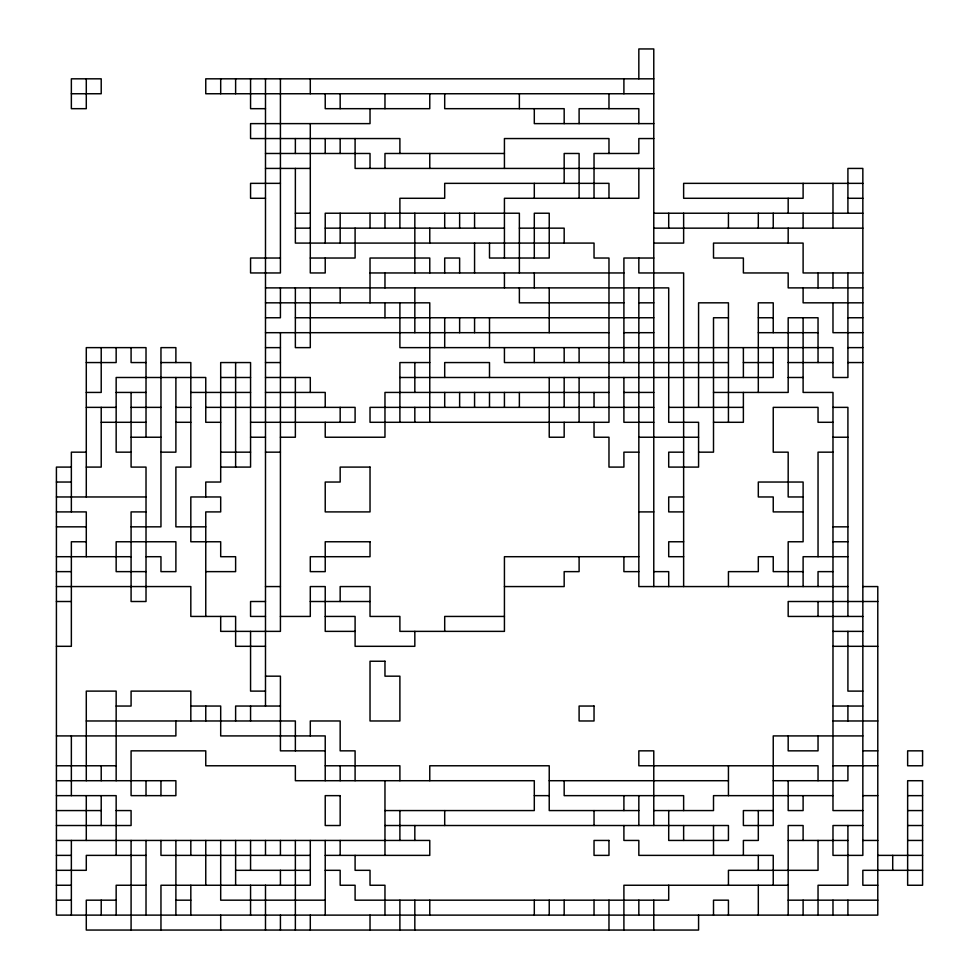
<?xml version="1.0" encoding="UTF-8"?>
<svg xmlns="http://www.w3.org/2000/svg" width="979" height="979" viewBox="0 0 979 979"><rect width="100%" height="100%" fill="white"/><g stroke="black" fill="none" stroke-linecap="round" stroke-linejoin="round"><path stroke-width="1.47" d="M653.776 78.822L205.761 78.822L205.761 93.751L653.776 93.751M71.357 93.751L101.216 93.751L101.216 78.822L71.357 78.822L71.357 108.681L86.287 108.681L86.287 78.822M265.493 108.681L250.563 108.681L250.563 78.822M653.776 123.623L534.301 123.623L534.301 108.681M653.776 138.553L638.834 138.553L638.834 153.483L594.033 153.483L594.033 198.284M265.493 153.483L370.025 153.483L370.025 168.425M504.43 153.483L384.967 153.483L384.967 168.425M265.493 168.425L310.294 168.425M653.776 168.425L355.096 168.425L355.096 138.553M280.422 183.354L250.563 183.354L250.563 198.284L265.493 198.284M862.842 183.354L683.636 183.354L683.636 198.284L803.11 198.284L803.11 183.354M847.912 198.284L862.842 198.284M295.364 213.226L310.294 213.226M653.776 213.226L862.842 213.226M295.364 228.156L310.294 228.156M325.224 228.156L504.43 228.156M519.372 228.156L564.173 228.156L564.173 243.086M653.776 228.156L862.842 228.156M653.776 243.086L683.636 243.086L683.636 213.226M280.422 258.028L250.563 258.028L250.563 272.957L280.422 272.957L280.422 78.822M310.294 258.028L355.096 258.028L355.096 228.156M653.776 258.028L623.904 258.028L623.904 362.56M370.025 272.957L623.904 272.957M862.842 272.957L803.11 272.957L803.11 243.086L713.507 243.086L713.507 258.028L743.379 258.028L743.379 272.957L788.181 272.957L788.181 287.887L862.842 287.887M265.493 287.887L668.706 287.887L668.706 422.292L698.578 422.292L698.578 467.093L668.706 467.093L668.706 452.163L683.636 452.163M265.493 302.829L429.769 302.829L429.769 422.292M623.904 302.829L519.372 302.829L519.372 287.887M638.834 302.829L653.776 302.829M862.842 302.829L803.11 302.829L803.11 287.887M265.493 317.759L280.422 317.759L280.422 287.887M295.364 317.759L653.776 317.759M728.437 317.759L713.507 317.759L713.507 452.163L698.578 452.163M758.309 317.759L773.239 317.759M847.912 317.759L862.842 317.759M265.493 332.689L608.975 332.689M623.904 332.689L653.776 332.689M758.309 332.689L818.04 332.689M862.842 332.689L832.982 332.689L832.982 302.829M265.493 347.631L280.422 347.631M847.912 347.631L862.842 347.631M86.287 362.56L116.158 362.56L116.158 347.631M146.018 362.56L131.088 362.56L131.088 347.631M160.96 362.56L190.819 362.56L190.819 467.093L175.89 467.093L175.89 526.837L205.761 526.837M265.493 362.56L280.422 362.56M429.769 362.56L399.897 362.56L399.897 422.292M728.437 362.56L504.43 362.56L504.43 347.631M743.379 362.56L773.239 362.56M788.181 362.56L832.982 362.56M847.912 362.56L862.842 362.56M220.691 377.49L250.563 377.49M265.493 377.49L310.294 377.49L310.294 392.432M399.897 377.49L773.239 377.49L773.239 347.631M788.181 377.49L803.11 377.49M86.287 392.432L101.216 392.432L101.216 347.631M116.158 392.432L146.018 392.432M190.819 392.432L250.563 392.432M265.493 392.432L325.224 392.432L325.224 407.362M608.975 392.432L384.967 392.432L384.967 437.234L325.224 437.234L325.224 422.292M623.904 392.432L653.776 392.432M713.507 392.432L788.181 392.432L788.181 317.759L818.04 317.759L818.04 362.56M86.287 407.362L116.158 407.362M131.088 407.362L160.96 407.362M175.89 407.362L190.819 407.362M205.761 407.362L355.096 407.362L355.096 422.292L250.563 422.292M653.776 407.362L370.025 407.362L370.025 422.292L608.975 422.292L608.975 258.028L594.033 258.028L594.033 243.086L295.364 243.086L295.364 168.425M668.706 407.362L743.379 407.362M832.982 407.362L847.912 407.362L847.912 616.44M101.216 422.292L146.018 422.292M175.89 422.292L190.819 422.292M220.691 422.292L205.761 422.292L205.761 377.49L116.158 377.49L116.158 452.163L131.088 452.163M653.776 422.292L623.904 422.292L623.904 377.49M713.507 422.292L743.379 422.292L743.379 392.432M832.982 422.292L818.04 422.292L818.04 407.362L773.239 407.362L773.239 452.163L788.181 452.163L788.181 496.965L803.11 496.965M131.088 437.234L160.96 437.234M250.563 437.234L265.493 437.234M280.422 437.234L295.364 437.234L295.364 377.49M638.834 437.234L698.578 437.234M832.982 437.234L847.912 437.234M86.287 452.163L71.357 452.163L71.357 511.907M160.96 452.163L175.89 452.163L175.89 377.49M220.691 452.163L250.563 452.163M265.493 452.163L280.422 452.163M638.834 452.163L623.904 452.163L623.904 467.093L608.975 467.093L608.975 437.234L594.033 437.234L594.033 422.292M832.982 452.163L818.04 452.163L818.04 556.708M71.357 467.093L56.415 467.093L56.415 915.12L877.784 915.12L877.784 586.568L862.842 586.568M86.287 467.093L101.216 467.093L101.216 407.362M220.691 467.093L250.563 467.093L250.563 362.56L220.691 362.56L220.691 482.035L205.761 482.035L205.761 496.965M56.415 482.035L71.357 482.035M56.415 496.965L146.018 496.965M683.636 496.965L668.706 496.965L668.706 511.907L683.636 511.907M56.415 511.907L86.287 511.907L86.287 556.708M146.018 511.907L131.088 511.907L131.088 601.51L146.018 601.51L146.018 467.093L131.088 467.093L131.088 392.432M638.834 511.907L653.776 511.907M803.11 511.907L773.239 511.907L773.239 496.965L758.309 496.965L758.309 482.035L803.11 482.035L803.11 541.766L788.181 541.766L788.181 586.568M56.415 526.837L86.287 526.837M131.088 526.837L160.96 526.837L160.96 347.631L175.89 347.631L175.89 362.56M832.982 526.837L847.912 526.837M86.287 541.766L71.357 541.766L71.357 646.311L56.415 646.311M683.636 541.766L668.706 541.766L668.706 556.708L683.636 556.708M832.982 541.766L847.912 541.766M56.415 556.708L131.088 556.708M146.018 556.708L160.96 556.708L160.96 571.638L175.89 571.638L175.89 541.766L116.158 541.766L116.158 571.638L146.018 571.638M638.834 556.708L504.43 556.708L504.43 631.369L399.897 631.369L399.897 616.44L370.025 616.44L370.025 586.568L340.166 586.568L340.166 601.51M847.912 556.708L803.11 556.708L803.11 586.568M56.415 571.638L71.357 571.638M205.761 571.638L235.621 571.638L235.621 556.708L220.691 556.708L220.691 541.766L190.819 541.766L190.819 496.965L220.691 496.965L220.691 511.907L205.761 511.907L205.761 616.44M638.834 571.638L623.904 571.638L623.904 556.708M653.776 571.638L668.706 571.638L668.706 586.568M803.11 571.638L773.239 571.638L773.239 556.708L758.309 556.708L758.309 571.638L728.437 571.638L728.437 586.568M832.982 571.638L818.04 571.638L818.04 586.568M56.415 586.568L190.819 586.568L190.819 616.44L235.621 616.44L235.621 646.311L265.493 646.311M265.493 586.568L280.422 586.568M504.43 586.568L564.173 586.568L564.173 571.638L579.103 571.638L579.103 556.708M847.912 586.568L638.834 586.568L638.834 287.887M56.415 601.51L71.357 601.51M265.493 601.51L250.563 601.51L250.563 616.44L265.493 616.44M310.294 601.51L370.025 601.51M877.784 601.51L788.181 601.51L788.181 616.44L862.842 616.44M280.422 616.44L310.294 616.44L310.294 586.568L325.224 586.568L325.224 631.369L355.096 631.369M325.224 616.44L355.096 616.44L355.096 646.311L414.827 646.311L414.827 631.369M504.43 616.44L444.699 616.44L444.699 631.369M832.982 631.369L862.842 631.369M832.982 646.311L877.784 646.311M265.493 676.171L280.422 676.171L280.422 750.844L325.224 750.844M265.493 691.113L250.563 691.113L250.563 631.369M862.842 691.113L847.912 691.113L847.912 631.369M116.158 706.043L131.088 706.043L131.088 691.113L190.819 691.113L190.819 720.972M190.819 706.043L220.691 706.043L220.691 735.914L325.224 735.914L325.224 780.716M280.422 706.043L235.621 706.043L235.621 720.972M832.982 706.043L862.842 706.043M86.287 720.972L295.364 720.972L295.364 750.844M832.982 720.972L877.784 720.972M56.415 735.914L175.89 735.914L175.89 720.972M862.842 735.914L773.239 735.914L773.239 825.517L743.379 825.517L743.379 810.575L773.239 810.575M862.842 750.844L877.784 750.844M56.415 765.774L116.158 765.774M325.224 765.774L399.897 765.774L399.897 780.716M832.982 765.774L877.784 765.774M56.415 780.716L175.89 780.716L175.89 795.646L131.088 795.646L131.088 750.844L205.761 750.844L205.761 765.774L295.364 765.774L295.364 780.716L534.301 780.716L534.301 810.575L384.967 810.575M549.231 780.716L728.437 780.716M773.239 780.716L847.912 780.716L847.912 765.774M56.415 795.646L116.158 795.646L116.158 855.377M534.301 795.646L549.231 795.646M832.982 795.646L713.507 795.646L713.507 810.575L653.776 810.575M862.842 795.646L877.784 795.646M907.643 795.646L922.585 795.646M56.415 810.575L101.216 810.575M116.158 810.575L131.088 810.575L131.088 825.517L56.415 825.517M638.834 810.575L549.231 810.575L549.231 765.774L429.769 765.774L429.769 780.716M862.842 810.575L832.982 810.575L832.982 392.432L803.11 392.432L803.11 317.759M907.643 810.575L922.585 810.575M384.967 825.517L728.437 825.517L728.437 840.447L668.706 840.447L668.706 810.575M862.842 825.517L832.982 825.517L832.982 855.377L862.842 855.377L862.842 168.425L847.912 168.425L847.912 213.226M907.643 825.517L922.585 825.517M56.415 840.447L429.769 840.447L429.769 855.377L325.224 855.377M788.181 840.447L847.912 840.447M862.842 840.447L877.784 840.447M907.643 840.447L922.585 840.447M56.415 855.377L71.357 855.377M146.018 855.377L86.287 855.377L86.287 870.319L56.415 870.319M310.294 855.377L160.96 855.377L160.96 840.447M877.784 855.377L922.585 855.377M235.621 870.319L310.294 870.319M325.224 870.319L340.166 870.319L340.166 885.249L355.096 885.249L355.096 900.178L668.706 900.178L668.706 885.249M922.585 870.319L862.842 870.319L862.842 885.249L877.784 885.249M56.415 885.249L71.357 885.249M146.018 885.249L116.158 885.249L116.158 915.12M788.181 885.249L623.904 885.249L623.904 930.05M56.415 900.178L71.357 900.178M116.158 900.178L86.287 900.178L86.287 930.05L698.578 930.05L698.578 915.12M175.89 900.178L190.819 900.178M325.224 900.178L220.691 900.178L220.691 840.447M788.181 900.178L877.784 900.178M892.713 855.377L892.713 870.319M847.912 272.957L847.912 377.49L832.982 377.49L832.982 347.631L399.897 347.631L399.897 302.829M847.912 706.043L847.912 720.972M847.912 825.517L847.912 885.249L818.04 885.249L818.04 915.12M847.912 900.178L847.912 915.12M832.982 183.354L832.982 228.156M832.982 272.957L832.982 287.887M832.982 900.178L832.982 915.12M818.04 272.957L818.04 287.887M818.04 601.51L818.04 616.44M818.04 735.914L818.04 750.844L788.181 750.844L788.181 735.914M818.04 780.716L818.04 765.774L638.834 765.774L638.834 750.844L653.776 750.844L653.776 825.517M818.04 840.447L818.04 870.319L728.437 870.319L728.437 885.249M803.11 213.226L803.11 228.156M803.11 795.646L803.11 810.575L788.181 810.575L788.181 780.716M803.11 840.447L803.11 825.517L788.181 825.517L788.181 915.12M803.11 900.178L803.11 915.12M788.181 198.284L788.181 213.226M788.181 228.156L788.181 243.086M773.239 213.226L773.239 228.156M773.239 332.689L773.239 302.829L758.309 302.829L758.309 392.432M773.239 885.249L773.239 855.377L638.834 855.377L638.834 840.447L623.904 840.447L623.904 825.517M758.309 213.226L758.309 228.156M758.309 810.575L758.309 840.447L743.379 840.447L743.379 855.377M758.309 855.377L758.309 870.319M758.309 885.249L758.309 915.12M743.379 347.631L743.379 377.49M728.437 213.226L728.437 228.156M728.437 422.292L728.437 302.829L698.578 302.829L698.578 407.362M728.437 765.774L728.437 795.646M728.437 915.12L728.437 900.178L713.507 900.178L713.507 915.12M713.507 825.517L713.507 855.377M683.636 586.568L683.636 272.957L638.834 272.957L638.834 258.028M683.636 810.575L683.636 795.646L564.173 795.646L564.173 780.716M683.636 825.517L683.636 840.447M668.706 213.226L668.706 228.156M653.776 586.568L653.776 48.95L638.834 48.95L638.834 78.822M653.776 900.178L653.776 930.05M638.834 123.623L638.834 108.681L579.103 108.681L579.103 123.623M638.834 168.425L638.834 198.284L504.43 198.284L504.43 258.028M638.834 795.646L638.834 825.517M638.834 900.178L638.834 915.12M623.904 78.822L623.904 93.751M623.904 795.646L623.904 810.575M608.975 93.751L608.975 108.681M608.975 153.483L608.975 138.553L504.43 138.553L504.43 168.425M608.975 198.284L608.975 183.354L444.699 183.354L444.699 198.284L399.897 198.284L399.897 228.156M608.975 900.178L608.975 930.05M594.033 392.432L594.033 407.362M594.033 810.575L594.033 825.517M594.033 900.178L594.033 915.12M579.103 198.284L579.103 153.483L564.173 153.483L564.173 183.354M579.103 347.631L579.103 362.56M579.103 377.49L579.103 422.292M564.173 123.623L564.173 108.681L444.699 108.681L444.699 93.751M564.173 347.631L564.173 362.56M564.173 377.49L564.173 407.362M564.173 422.292L564.173 437.234L549.231 437.234L549.231 377.49M564.173 900.178L564.173 915.12M549.231 287.887L549.231 332.689M549.231 900.178L549.231 915.12M534.301 183.354L534.301 198.284M534.301 258.028L534.301 213.226L549.231 213.226L549.231 258.028L489.5 258.028L489.5 243.086M534.301 272.957L534.301 287.887M534.301 347.631L534.301 362.56M534.301 900.178L534.301 915.12M519.372 93.751L519.372 108.681M519.372 272.957L519.372 213.226L325.224 213.226L325.224 243.086M519.372 392.432L519.372 407.362M504.43 272.957L504.43 287.887M504.43 392.432L504.43 407.362M489.5 317.759L489.5 347.631M489.5 377.49L489.5 362.56L444.699 362.56L444.699 377.49M489.5 392.432L489.5 407.362M474.57 213.226L474.57 228.156M474.57 243.086L474.57 272.957M474.57 317.759L474.57 332.689M474.57 392.432L474.57 407.362M459.628 213.226L459.628 228.156M459.628 272.957L459.628 258.028L444.699 258.028L444.699 272.957M459.628 317.759L459.628 332.689M459.628 392.432L459.628 407.362M444.699 213.226L444.699 228.156M444.699 317.759L444.699 347.631M444.699 392.432L444.699 407.362M444.699 810.575L444.699 825.517M429.769 93.751L429.769 108.681L325.224 108.681L325.224 93.751M429.769 153.483L429.769 168.425M429.769 228.156L429.769 243.086M429.769 272.957L429.769 258.028L370.025 258.028L370.025 302.829M429.769 900.178L429.769 915.12M414.827 213.226L414.827 272.957M414.827 287.887L414.827 332.689M414.827 362.56L414.827 392.432M414.827 407.362L414.827 422.292M414.827 825.517L414.827 840.447M414.827 900.178L414.827 930.05M399.897 153.483L399.897 138.553L250.563 138.553L250.563 123.623L370.025 123.623L370.025 108.681M399.897 810.575L399.897 840.447M399.897 900.178L399.897 930.05M384.967 93.751L384.967 108.681M384.967 213.226L384.967 228.156M384.967 272.957L384.967 287.887M384.967 302.829L384.967 317.759M384.967 780.716L384.967 855.377M384.967 915.12L384.967 885.249L370.025 885.249L370.025 870.319L355.096 870.319L355.096 855.377M370.025 213.226L370.025 228.156M370.025 915.12L370.025 930.05M355.096 780.716L355.096 750.844L340.166 750.844L340.166 720.972L310.294 720.972L310.294 735.914M340.166 93.751L340.166 108.681M340.166 138.553L340.166 153.483M340.166 213.226L340.166 243.086M340.166 287.887L340.166 302.829M340.166 407.362L340.166 422.292M340.166 765.774L340.166 780.716M340.166 840.447L340.166 855.377M325.224 138.553L325.224 153.483M325.224 258.028L325.224 272.957L310.294 272.957L310.294 123.623M325.224 840.447L325.224 915.12M310.294 78.822L310.294 93.751M310.294 287.887L310.294 347.631L295.364 347.631L295.364 287.887M310.294 840.447L310.294 885.249L160.96 885.249L160.96 930.05M310.294 915.12L310.294 930.05M295.364 138.553L295.364 153.483M295.364 840.447L295.364 930.05M280.422 332.689L280.422 631.369L220.691 631.369L220.691 616.44M280.422 840.447L280.422 855.377M280.422 870.319L280.422 885.249M280.422 915.12L280.422 930.05M265.493 78.822L265.493 706.043M265.493 840.447L265.493 855.377M265.493 885.249L265.493 930.05M250.563 706.043L250.563 720.972M250.563 840.447L250.563 870.319M250.563 885.249L250.563 915.12M235.621 78.822L235.621 93.751M235.621 362.56L235.621 467.093M235.621 840.447L235.621 885.249M220.691 78.822L220.691 93.751M220.691 915.12L220.691 930.05M205.761 706.043L205.761 720.972M205.761 840.447L205.761 885.249M190.819 840.447L190.819 855.377M190.819 885.249L190.819 915.12M175.89 840.447L175.89 915.12M160.96 780.716L160.96 795.646M146.018 437.234L146.018 347.631L86.287 347.631L86.287 496.965M146.018 780.716L146.018 795.646M146.018 840.447L146.018 915.12M131.088 840.447L131.088 930.05M116.158 780.716L116.158 691.113L86.287 691.113L86.287 780.716M101.216 765.774L101.216 780.716M101.216 795.646L101.216 825.517M101.216 900.178L101.216 915.12M86.287 795.646L86.287 840.447M71.357 735.914L71.357 795.646M71.357 840.447L71.357 915.12M370.025 467.093L340.166 467.093L340.166 482.035L325.224 482.035L325.224 511.907L370.025 511.907L370.025 467.093M370.025 541.766L325.224 541.766L325.224 571.638L310.294 571.638L310.294 556.708L370.025 556.708L370.025 541.766M384.967 661.241L370.025 661.241L370.025 720.972L399.897 720.972L399.897 676.171L384.967 676.171L384.967 661.241M594.033 706.043L579.103 706.043L579.103 720.972L594.033 720.972L594.033 706.043M922.585 750.844L907.643 750.844L907.643 765.774L922.585 765.774L922.585 750.844M922.585 780.716L907.643 780.716L907.643 885.249L922.585 885.249L922.585 780.716M340.166 795.646L325.224 795.646L325.224 825.517L340.166 825.517L340.166 795.646M608.975 840.447L594.033 840.447L594.033 855.377L608.975 855.377L608.975 840.447"/></g></svg>
